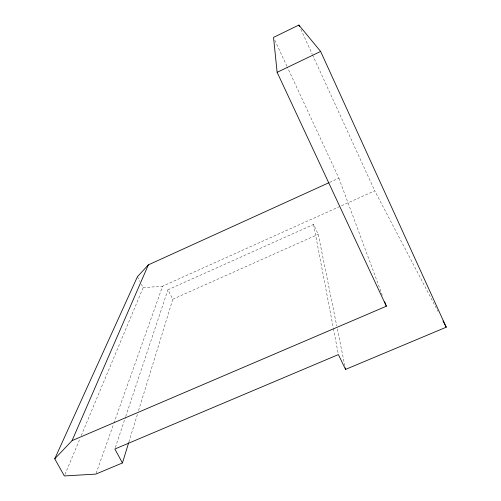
<?xml version="1.0" encoding="UTF-8"?>
<svg xmlns="http://www.w3.org/2000/svg" width="501" height="501" viewBox="0 0 501 501"><rect width="100%" height="100%" fill="white"/><g stroke="black" fill="none" stroke-linecap="round" stroke-linejoin="round"><path stroke-width="0.38" stroke-dasharray="2.5 1.88" d="M128.889 442.007L137.625 413.601M138.545 410.613L172.801 299.222L167.935 289.766L313.557 224.454L318.241 234.311L336.753 325.907M115.349 447.543L125.469 417.17M125.72 416.431L167.935 289.766M96.104 473.357L113.639 423.99M113.902 423.251L162.593 286.196L374.742 190.8L437.912 311.271M64.955 474.51L80.047 438.438M81.256 435.551L143.136 287.674L141.357 284.242M329.652 182.383L338.895 178.181L287.33 67.103M172.801 299.222L318.241 234.311M143.136 287.674L162.593 286.196M137.437 276.702L139.929 281.499M274.849 40.218L287.004 66.395M300.838 29.321L312.236 54.214M312.561 54.928L374.742 190.8M338.895 178.181L382.282 295.246M337.373 328.963L344.782 365.598M313.557 224.454L333.278 327.792M333.422 328.556L338.244 353.819"/><path stroke-width="0.75" d="M328.944 182.708L148.359 264.866L137.437 276.702L54.741 458.81L64.353 475.95L95.841 474.096L122.451 462.943L128.657 442.759M54.741 458.81L72.075 440.611L148.359 264.866M122.451 462.943L114.854 449.021L338.388 354.583L345.552 369.412L446.259 327.197L320.634 51.44L298.884 25.05L273.533 37.387L277.128 72.319L386.346 306.224L72.075 440.611M277.128 72.319L320.634 51.44M442.997 320.966L446.259 327.197M298.884 25.05L299.535 26.472M384.718 301.834L386.346 306.224M345.245 367.884L345.552 369.412"/></g></svg>
